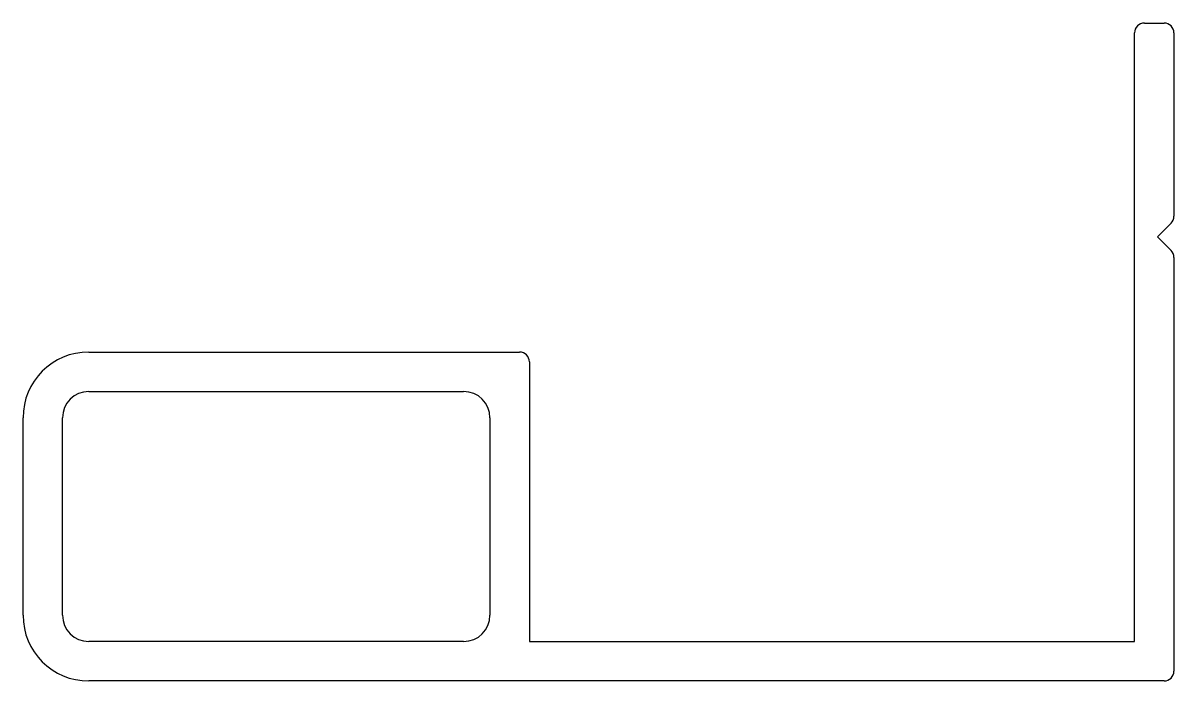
# Model space of a CAD drawing. Extents: x 317.8 to 352.8, y 774.5 to 794.5.
import ezdxf

# ---------------------------------------------------------------- set-up
doc = ezdxf.new("R2010")
doc.units = 0
doc.layers.get('0').update_dxf_attribs({"linetype": 'CONTINUOUS'})

msp = doc.modelspace()

# ---------------------------------------------------------------- linework, layer by layer
for p, q in [((351.613, 775.69), (351.613, 794.19)), ((351.913, 794.49), (352.513, 794.49)), ((352.813, 794.19), (352.813, 788.615)), ((352.726, 788.403), (352.313, 787.99)), ((352.313, 787.99), (352.726, 787.578)), ((352.813, 787.366), (352.813, 774.79)), ((319.813, 784.49), (332.913, 784.49)), ((333.213, 784.19), (333.213, 775.69)), ((319.813, 783.29), (331.213, 783.29)), ((317.813, 776.49), (317.813, 782.49)), ((319.013, 776.49), (319.013, 782.49)), ((332.013, 782.49), (332.013, 776.49)), ((331.213, 775.69), (319.813, 775.69)), ((333.213, 775.69), (351.613, 775.69)), ((352.513, 774.49), (319.813, 774.49))]:
    msp.add_line(p, q)
for centre, radius, start, end in [((351.913, 794.19), 0.3, 90, 180), ((352.513, 794.19), 0.3, 0, 90), ((352.513, 788.615), 0.3, 315, 360), ((352.513, 787.366), 0.3, 0, 45), ((319.813, 782.49), 2, 90, 180), ((332.913, 784.19), 0.3, 0, 90), ((319.813, 782.49), 0.8, 90, 180), ((331.213, 782.49), 0.8, 0, 90), ((319.813, 776.49), 2, 180, 270), ((319.813, 776.49), 0.8, 180, 270), ((331.213, 776.49), 0.8, 270, 0), ((352.513, 774.79), 0.3, 270, 0)]:
    msp.add_arc(centre, radius, start, end)

doc.saveas('drawing.dxf')
